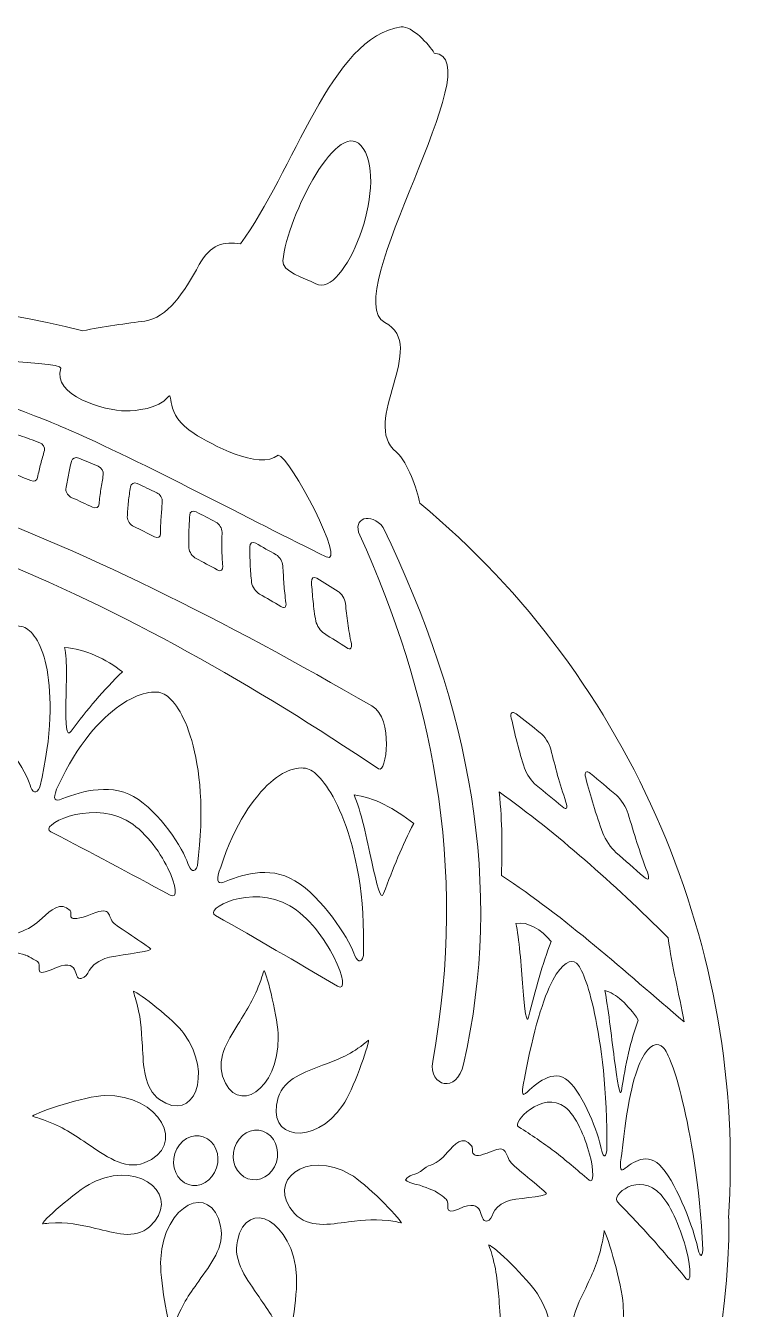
# Model space of a CAD drawing. Header units: centimetres. Extents: x -33.5 to 32.2, y -24.3 to 23.4.
# Drawn here: x -21.6 to -13.09, y 7.71 to 22.86 of the extents above; entities that cross this region are included whole.
import ezdxf

# ---------------------------------------------------------------- set-up
doc = ezdxf.new("R2010")
doc.units = ezdxf.units.CM
doc.header["$MEASUREMENT"] = 0
doc.layers.add('layer 1', color=7, linetype='Continuous')

msp = doc.modelspace()

# ---------------------------------------------------------------- linework, layer by layer
at = {"layer": 'layer 1', "color": 250, "lineweight": 9}
for points, knots in [([(-13.29595, 8.77912), (-13.29967, 8.77912), (-13.30163, 8.77912), (-13.30163, 8.77912), (-13.30163, 8.77912), (-13.09089, 11.9314), (-14.42761, 15.13756), (-16.94611, 17.21986), (-16.94611, 17.21986), (-16.98735, 17.39694), (-17.07947, 17.68816), (-17.22347, 17.82494), (-17.22347, 17.82494), (-17.66533, 18.17216), (-16.82847, 19.08744), (-17.36107, 19.3527), (-17.36107, 19.3527), (-17.92427, 19.65298), (-16.07183, 22.48824), (-16.77795, 22.53398), (-16.77795, 22.53398), (-16.83573, 22.63518), (-17.04477, 22.85702), (-17.16727, 22.84154), (-17.16727, 22.84154), (-17.99471, 22.73698), (-18.44097, 21.1196), (-19.06661, 20.28124), (-19.06661, 20.28124), (-19.25409, 20.31546), (-19.42521, 20.27638), (-19.55205, 20.0376), (-19.55205, 20.0376), (-19.73379, 19.7069), (-19.92823, 19.40512), (-20.19647, 19.37038), (-20.19647, 19.37038), (-20.39303, 19.3449), (-20.70199, 19.30496), (-20.92609, 19.25486), (-20.92609, 19.25486), (-25.42289, 20.42576), (-30.2393, 18.40144), (-32.35214, 14.15946), (-32.35214, 14.15946), (-33.2118, 12.43352), (-33.50882, 10.57142), (-33.31328, 8.7756), (-33.31328, 8.7756), (-33.31316, 8.77444), (-33.31248, 8.77912), (-33.31366, 8.77912), (-33.31366, 8.77912), (-33.31366, 3.56044), (-28.83256, -0.67012), (-23.30481, -0.67012), (-23.30481, -0.67012), (-17.77705, -0.67012), (-13.29595, 3.56044), (-13.29595, 8.77912)], [0, 0, 0, 0, 0.0625, 0.0625, 0.0625, 0.0625, 0.125, 0.125, 0.125, 0.125, 0.1875, 0.1875, 0.1875, 0.1875, 0.25, 0.25, 0.25, 0.25, 0.3125, 0.3125, 0.3125, 0.3125, 0.375, 0.375, 0.375, 0.375, 0.4375, 0.4375, 0.4375, 0.4375, 0.5, 0.5, 0.5, 0.5, 0.5625, 0.5625, 0.5625, 0.5625, 0.625, 0.625, 0.625, 0.625, 0.6875, 0.6875, 0.6875, 0.6875, 0.75, 0.75, 0.75, 0.75, 0.8125, 0.8125, 0.8125, 0.8125, 0.875, 0.875, 0.875, 0.875, 1, 1, 1, 1]), ([(-17.61569, 21.40836), (-17.89533, 21.83486), (-18.51115, 20.6075), (-18.56585, 20.0831), (-18.56585, 20.0831), (-18.57939, 19.9536), (-18.30921, 19.87822), (-18.17735, 19.81126), (-18.17735, 19.81126), (-17.83353, 19.63668), (-17.31911, 20.95944), (-17.61569, 21.40836)], [0, 0, 0, 0, 0.25, 0.25, 0.25, 0.25, 0.5, 0.5, 0.5, 0.5, 1, 1, 1, 1]), ([(-23.29455, 18.81698), (-23.51665, 18.86512), (-23.31427, 18.91624), (-23.07511, 18.93188), (-23.07511, 18.93188), (-22.93591, 18.94096), (-21.15777, 18.9035), (-21.18743, 18.81344), (-21.18743, 18.81344), (-21.29317, 18.49214), (-20.67127, 18.31164), (-20.41841, 18.3094), (-20.41841, 18.3094), (-20.30947, 18.30842), (-20.02865, 18.3384), (-19.92293, 18.47158), (-19.92293, 18.47158), (-19.84849, 18.56538), (-19.97957, 18.2698), (-19.61309, 18.04196), (-19.61309, 18.04196), (-19.41391, 17.9181), (-18.84657, 17.60444), (-18.62095, 17.78972), (-18.62095, 17.78972), (-18.48569, 17.77774), (-17.79361, 16.46364), (-18.05331, 16.58918), (-18.05331, 16.58918), (-18.91561, 17.0062), (-20.19489, 17.69782), (-21.15731, 18.11586), (-21.15731, 18.11586), (-21.44099, 18.2391), (-22.49385, 18.64326), (-23.29455, 18.81698)], [0, 0, 0, 0, 0.1, 0.1, 0.1, 0.1, 0.2, 0.2, 0.2, 0.2, 0.3, 0.3, 0.3, 0.3, 0.4, 0.4, 0.4, 0.4, 0.5, 0.5, 0.5, 0.5, 0.6, 0.6, 0.6, 0.6, 0.7, 0.7, 0.7, 0.7, 0.8, 0.8, 0.8, 0.8, 1, 1, 1, 1]), ([(-27.50288, 18.06102), (-24.30145, 18.27498), (-20.99583, 16.83658), (-17.51315, 14.8278), (-17.51315, 14.8278), (-17.25219, 14.67948), (-17.34307, 14.02304), (-17.43377, 14.08606), (-17.43377, 14.08606), (-20.35729, 16.04486), (-23.57839, 17.62176), (-27.56328, 17.85272), (-27.56328, 17.85272), (-27.68086, 17.87914), (-27.601, 18.06262), (-27.50288, 18.06102)], [0, 0, 0, 0, 0.2, 0.2, 0.2, 0.2, 0.4, 0.4, 0.4, 0.4, 0.6, 0.6, 0.6, 0.6, 1, 1, 1, 1]), ([(-21.67041, 18.0209), (-21.59157, 17.99178), (-21.51513, 17.96386), (-21.43623, 17.93492), (-21.43623, 17.93492), (-21.39931, 17.92136), (-21.37103, 17.87936), (-21.38089, 17.84358), (-21.38089, 17.84358), (-21.39531, 17.79122), (-21.41107, 17.7392), (-21.42465, 17.68622), (-21.42465, 17.68622), (-21.43819, 17.63334), (-21.45173, 17.58), (-21.46099, 17.5256), (-21.46099, 17.5256), (-21.46733, 17.48824), (-21.50451, 17.47146), (-21.54317, 17.48752), (-21.54317, 17.48752), (-21.62677, 17.52214), (-21.70763, 17.55648), (-21.79025, 17.58988), (-21.79025, 17.58988), (-21.83165, 17.6066), (-21.86037, 17.64728), (-21.85255, 17.68228), (-21.85255, 17.68228), (-21.84093, 17.7346), (-21.82679, 17.78542), (-21.81085, 17.83564), (-21.81085, 17.83564), (-21.79483, 17.88584), (-21.77713, 17.93548), (-21.76037, 17.98526), (-21.76037, 17.98526), (-21.74903, 18.01898), (-21.70977, 18.0354), (-21.67041, 18.0209)], [0, 0, 0, 0, 0.09090909, 0.09090909, 0.09090909, 0.09090909, 0.18181818, 0.18181818, 0.18181818, 0.18181818, 0.27272727, 0.27272727, 0.27272727, 0.27272727, 0.36363636, 0.36363636, 0.36363636, 0.36363636, 0.45454545, 0.45454545, 0.45454545, 0.45454545, 0.54545455, 0.54545455, 0.54545455, 0.54545455, 0.63636364, 0.63636364, 0.63636364, 0.63636364, 0.72727273, 0.72727273, 0.72727273, 0.72727273, 0.81818182, 0.81818182, 0.81818182, 0.81818182, 1, 1, 1, 1]), ([(-20.97611, 17.75268), (-20.89893, 17.72038), (-20.82415, 17.68912), (-20.74565, 17.65636), (-20.74565, 17.65636), (-20.70703, 17.6402), (-20.67849, 17.59504), (-20.68539, 17.55672), (-20.68539, 17.55672), (-20.69553, 17.50038), (-20.70619, 17.44398), (-20.71447, 17.38644), (-20.71447, 17.38644), (-20.72273, 17.32924), (-20.73139, 17.27176), (-20.73499, 17.2123), (-20.73499, 17.2123), (-20.73745, 17.17204), (-20.77259, 17.155), (-20.81283, 17.1739), (-20.81283, 17.1739), (-20.89581, 17.21276), (-20.97489, 17.25052), (-21.05663, 17.28586), (-21.05663, 17.28586), (-21.09749, 17.30354), (-21.13135, 17.34922), (-21.12633, 17.3876), (-21.12633, 17.3876), (-21.11905, 17.4434), (-21.10925, 17.4992), (-21.09797, 17.55342), (-21.09797, 17.55342), (-21.08661, 17.6081), (-21.07533, 17.6625), (-21.06207, 17.71606), (-21.06207, 17.71606), (-21.05313, 17.75234), (-21.01473, 17.76886), (-20.97611, 17.75268)], [0, 0, 0, 0, 0.09090909, 0.09090909, 0.09090909, 0.09090909, 0.18181818, 0.18181818, 0.18181818, 0.18181818, 0.27272727, 0.27272727, 0.27272727, 0.27272727, 0.36363636, 0.36363636, 0.36363636, 0.36363636, 0.45454545, 0.45454545, 0.45454545, 0.45454545, 0.54545455, 0.54545455, 0.54545455, 0.54545455, 0.63636364, 0.63636364, 0.63636364, 0.63636364, 0.72727273, 0.72727273, 0.72727273, 0.72727273, 0.81818182, 0.81818182, 0.81818182, 0.81818182, 1, 1, 1, 1]), ([(-20.28659, 17.4538), (-20.20845, 17.41728), (-20.13397, 17.38242), (-20.05463, 17.3453), (-20.05463, 17.3453), (-20.01559, 17.327), (-19.98481, 17.27802), (-19.98845, 17.2365), (-19.98845, 17.2365), (-19.99375, 17.17552), (-19.99901, 17.11422), (-20.00339, 17.05236), (-20.00339, 17.05236), (-20.00771, 16.99102), (-20.01091, 16.92864), (-20.00967, 16.86454), (-20.00967, 16.86454), (-20.00881, 16.82112), (-20.04039, 16.80284), (-20.08101, 16.82404), (-20.08101, 16.82404), (-20.16465, 16.86754), (-20.24411, 16.90746), (-20.32591, 16.9458), (-20.32591, 16.9458), (-20.36739, 16.96524), (-20.40377, 17.01654), (-20.40257, 17.05778), (-20.40257, 17.05778), (-20.40081, 17.11916), (-20.39559, 17.17904), (-20.38933, 17.23852), (-20.38933, 17.23852), (-20.38305, 17.29774), (-20.37341, 17.35596), (-20.36501, 17.41426), (-20.36501, 17.41426), (-20.35933, 17.45386), (-20.32445, 17.4715), (-20.28659, 17.4538)], [0, 0, 0, 0, 0.09090909, 0.09090909, 0.09090909, 0.09090909, 0.18181818, 0.18181818, 0.18181818, 0.18181818, 0.27272727, 0.27272727, 0.27272727, 0.27272727, 0.36363636, 0.36363636, 0.36363636, 0.36363636, 0.45454545, 0.45454545, 0.45454545, 0.45454545, 0.54545455, 0.54545455, 0.54545455, 0.54545455, 0.63636364, 0.63636364, 0.63636364, 0.63636364, 0.72727273, 0.72727273, 0.72727273, 0.72727273, 0.81818182, 0.81818182, 0.81818182, 0.81818182, 1, 1, 1, 1]), ([(-19.59043, 17.11986), (-19.51135, 17.0792), (-19.43605, 17.03998), (-19.35591, 16.99844), (-19.35591, 16.99844), (-19.31643, 16.97802), (-19.28197, 16.92406), (-19.28283, 16.87926), (-19.28283, 16.87926), (-19.28415, 16.81384), (-19.28653, 16.74804), (-19.28531, 16.68088), (-19.28531, 16.68088), (-19.28415, 16.61388), (-19.28237, 16.5467), (-19.27555, 16.47682), (-19.27555, 16.47682), (-19.27107, 16.43056), (-19.29951, 16.41054), (-19.34171, 16.43468), (-19.34171, 16.43468), (-19.42601, 16.48294), (-19.50729, 16.52534), (-19.58971, 16.5683), (-19.58971, 16.5683), (-19.63155, 16.59002), (-19.67197, 16.6462), (-19.67437, 16.69146), (-19.67437, 16.69146), (-19.67795, 16.7581), (-19.67723, 16.82342), (-19.67467, 16.8874), (-19.67467, 16.8874), (-19.67203, 16.95164), (-19.66815, 17.01524), (-19.66517, 17.07868), (-19.66517, 17.07868), (-19.66311, 17.12208), (-19.62995, 17.14024), (-19.59043, 17.11986)], [0, 0, 0, 0, 0.09090909, 0.09090909, 0.09090909, 0.09090909, 0.18181818, 0.18181818, 0.18181818, 0.18181818, 0.27272727, 0.27272727, 0.27272727, 0.27272727, 0.36363636, 0.36363636, 0.36363636, 0.36363636, 0.45454545, 0.45454545, 0.45454545, 0.45454545, 0.54545455, 0.54545455, 0.54545455, 0.54545455, 0.63636364, 0.63636364, 0.63636364, 0.63636364, 0.72727273, 0.72727273, 0.72727273, 0.72727273, 0.81818182, 0.81818182, 0.81818182, 0.81818182, 1, 1, 1, 1]), ([(-17.65515, 16.8446), (-17.75283, 17.04476), (-17.52157, 17.12156), (-17.38203, 16.9361), (-17.38203, 16.9361), (-16.34615, 14.80886), (-15.95155, 12.69534), (-16.43105, 10.60052), (-16.43105, 10.60052), (-16.50665, 10.25136), (-16.84173, 10.33228), (-16.79541, 10.63028), (-16.79541, 10.63028), (-16.36781, 12.98476), (-16.82241, 14.9896), (-17.65515, 16.8446)], [0, 0, 0, 0, 0.2, 0.2, 0.2, 0.2, 0.4, 0.4, 0.4, 0.4, 0.6, 0.6, 0.6, 0.6, 1, 1, 1, 1]), ([(-18.88545, 16.74932), (-18.80443, 16.70352), (-18.72357, 16.65726), (-18.64497, 16.61264), (-18.64497, 16.61264), (-18.60389, 16.5894), (-18.56785, 16.53098), (-18.56521, 16.48266), (-18.56521, 16.48266), (-18.56131, 16.41116), (-18.55763, 16.33962), (-18.55225, 16.26698), (-18.55225, 16.26698), (-18.54689, 16.19502), (-18.54003, 16.12122), (-18.52813, 16.04636), (-18.52813, 16.04636), (-18.52001, 15.9951), (-18.54437, 15.97452), (-18.58825, 16.0013), (-18.58825, 16.0013), (-18.67253, 16.0526), (-18.75821, 16.1012), (-18.84257, 16.14942), (-18.84257, 16.14942), (-18.88357, 16.17284), (-18.92733, 16.23436), (-18.93377, 16.28368), (-18.93377, 16.28368), (-18.94325, 16.3564), (-18.94851, 16.4275), (-18.95073, 16.49734), (-18.95073, 16.49734), (-18.95297, 16.5667), (-18.95481, 16.63658), (-18.95551, 16.70532), (-18.95551, 16.70532), (-18.95603, 16.7519), (-18.92423, 16.77116), (-18.88545, 16.74932)], [0, 0, 0, 0, 0.09090909, 0.09090909, 0.09090909, 0.09090909, 0.18181818, 0.18181818, 0.18181818, 0.18181818, 0.27272727, 0.27272727, 0.27272727, 0.27272727, 0.36363636, 0.36363636, 0.36363636, 0.36363636, 0.45454545, 0.45454545, 0.45454545, 0.45454545, 0.54545455, 0.54545455, 0.54545455, 0.54545455, 0.63636364, 0.63636364, 0.63636364, 0.63636364, 0.72727273, 0.72727273, 0.72727273, 0.72727273, 0.81818182, 0.81818182, 0.81818182, 0.81818182, 1, 1, 1, 1]), ([(-18.16195, 16.3344), (-18.07905, 16.28322), (-17.99505, 16.23124), (-17.91327, 16.18082), (-17.91327, 16.18082), (-17.87299, 16.156), (-17.83203, 16.09062), (-17.82603, 16.03866), (-17.82603, 16.03866), (-17.81707, 15.96048), (-17.80869, 15.88212), (-17.79823, 15.80436), (-17.79823, 15.80436), (-17.78761, 15.725), (-17.77341, 15.64544), (-17.75573, 15.56334), (-17.75573, 15.56334), (-17.74391, 15.5084), (-17.76807, 15.48712), (-17.81227, 15.51628), (-17.81227, 15.51628), (-17.89837, 15.57306), (-17.98709, 15.62774), (-18.07447, 15.68196), (-18.07447, 15.68196), (-18.11815, 15.70904), (-18.16561, 15.77586), (-18.17555, 15.8296), (-18.17555, 15.8296), (-18.19005, 15.90814), (-18.19953, 15.98502), (-18.20757, 16.06144), (-18.20757, 16.06144), (-18.21555, 16.13708), (-18.22081, 16.21226), (-18.22731, 16.28772), (-18.22731, 16.28772), (-18.23167, 16.33846), (-18.20225, 16.35924), (-18.16195, 16.3344)], [0, 0, 0, 0, 0.09090909, 0.09090909, 0.09090909, 0.09090909, 0.18181818, 0.18181818, 0.18181818, 0.18181818, 0.27272727, 0.27272727, 0.27272727, 0.27272727, 0.36363636, 0.36363636, 0.36363636, 0.36363636, 0.45454545, 0.45454545, 0.45454545, 0.45454545, 0.54545455, 0.54545455, 0.54545455, 0.54545455, 0.63636364, 0.63636364, 0.63636364, 0.63636364, 0.72727273, 0.72727273, 0.72727273, 0.72727273, 0.81818182, 0.81818182, 0.81818182, 0.81818182, 1, 1, 1, 1]), ([(-23.06523, 14.72588), (-23.14343, 14.59144), (-23.13377, 14.53724), (-23.06213, 14.56442), (-23.06213, 14.56442), (-22.84851, 14.6456), (-22.45019, 14.77728), (-22.14971, 14.62278), (-22.14971, 14.62278), (-21.83897, 14.46304), (-21.59871, 14.05374), (-21.55115, 13.89306), (-21.55115, 13.89306), (-21.52689, 13.811), (-21.47127, 13.77288), (-21.43513, 13.8713), (-21.43513, 13.8713), (-21.28595, 14.4996), (-21.29737, 14.94968), (-21.34943, 15.25262), (-21.34943, 15.25262), (-21.40037, 15.54908), (-21.51631, 15.70752), (-21.61253, 15.753), (-21.61253, 15.753), (-21.71127, 15.79972), (-21.92617, 15.77274), (-22.19537, 15.6211), (-22.19537, 15.6211), (-22.46413, 15.46972), (-22.78167, 15.18878), (-23.06523, 14.72588)], [0, 0, 0, 0, 0.11111111, 0.11111111, 0.11111111, 0.11111111, 0.22222222, 0.22222222, 0.22222222, 0.22222222, 0.33333333, 0.33333333, 0.33333333, 0.33333333, 0.44444444, 0.44444444, 0.44444444, 0.44444444, 0.55555556, 0.55555556, 0.55555556, 0.55555556, 0.66666667, 0.66666667, 0.66666667, 0.66666667, 0.77777778, 0.77777778, 0.77777778, 0.77777778, 1, 1, 1, 1]), ([(-21.14283, 15.51904), (-20.89783, 15.49826), (-20.65263, 15.38104), (-20.46015, 15.23228), (-20.46015, 15.23228), (-20.57169, 15.12434), (-20.67583, 15.01222), (-20.77549, 14.89584), (-20.77549, 14.89584), (-20.87557, 14.7789), (-20.97131, 14.65724), (-21.06583, 14.52888), (-21.06583, 14.52888), (-21.12501, 14.44854), (-21.13173, 14.61982), (-21.12791, 14.8492), (-21.12791, 14.8492), (-21.12411, 15.07678), (-21.10691, 15.36218), (-21.14283, 15.51904)], [0, 0, 0, 0, 0.16666667, 0.16666667, 0.16666667, 0.16666667, 0.33333333, 0.33333333, 0.33333333, 0.33333333, 0.5, 0.5, 0.5, 0.5, 0.66666667, 0.66666667, 0.66666667, 0.66666667, 1, 1, 1, 1]), ([(-21.21423, 13.89242), (-21.28435, 13.75478), (-21.27029, 13.69628), (-21.20273, 13.72196), (-21.20273, 13.72196), (-21.00089, 13.79864), (-20.63107, 13.9311), (-20.32841, 13.75868), (-20.32841, 13.75868), (-20.01431, 13.57968), (-19.74275, 13.1397), (-19.68683, 12.9702), (-19.68683, 12.9702), (-19.65827, 12.88362), (-19.60295, 12.8419), (-19.57401, 12.94514), (-19.57401, 12.94514), (-19.48649, 13.60782), (-19.54875, 14.09134), (-19.64149, 14.41876), (-19.64149, 14.41876), (-19.73275, 14.74082), (-19.86695, 14.91414), (-19.96565, 14.96752), (-19.96565, 14.96752), (-20.06555, 15.02164), (-20.26045, 14.99404), (-20.49021, 14.83326), (-20.49021, 14.83326), (-20.72139, 14.67152), (-20.98935, 14.37934), (-21.21423, 13.89242)], [0, 0, 0, 0, 0.11111111, 0.11111111, 0.11111111, 0.11111111, 0.22222222, 0.22222222, 0.22222222, 0.22222222, 0.33333333, 0.33333333, 0.33333333, 0.33333333, 0.44444444, 0.44444444, 0.44444444, 0.44444444, 0.55555556, 0.55555556, 0.55555556, 0.55555556, 0.66666667, 0.66666667, 0.66666667, 0.66666667, 0.77777778, 0.77777778, 0.77777778, 0.77777778, 1, 1, 1, 1]), ([(-15.80889, 14.73366), (-15.71559, 14.6611), (-15.62013, 14.5867), (-15.52473, 14.51248), (-15.52473, 14.51248), (-15.47371, 14.47282), (-15.41941, 14.38678), (-15.40091, 14.3168), (-15.40091, 14.3168), (-15.37397, 14.2151), (-15.34823, 14.1122), (-15.31931, 14.00916), (-15.31931, 14.00916), (-15.29019, 13.90542), (-15.25867, 13.80046), (-15.22163, 13.69454), (-15.22163, 13.69454), (-15.19599, 13.621), (-15.21229, 13.59554), (-15.26555, 13.63958), (-15.26555, 13.63958), (-15.36903, 13.7251), (-15.47105, 13.81012), (-15.57151, 13.89266), (-15.57151, 13.89266), (-15.62267, 13.93476), (-15.68833, 14.02482), (-15.71073, 14.09362), (-15.71073, 14.09362), (-15.74371, 14.1946), (-15.77115, 14.2935), (-15.79699, 14.39194), (-15.79699, 14.39194), (-15.82251, 14.48952), (-15.84379, 14.58644), (-15.86721, 14.68306), (-15.86721, 14.68306), (-15.88317, 14.74906), (-15.85663, 14.77078), (-15.80889, 14.73366)], [0, 0, 0, 0, 0.09090909, 0.09090909, 0.09090909, 0.09090909, 0.18181818, 0.18181818, 0.18181818, 0.18181818, 0.27272727, 0.27272727, 0.27272727, 0.27272727, 0.36363636, 0.36363636, 0.36363636, 0.36363636, 0.45454545, 0.45454545, 0.45454545, 0.45454545, 0.54545455, 0.54545455, 0.54545455, 0.54545455, 0.63636364, 0.63636364, 0.63636364, 0.63636364, 0.72727273, 0.72727273, 0.72727273, 0.72727273, 0.81818182, 0.81818182, 0.81818182, 0.81818182, 1, 1, 1, 1]), ([(-19.29885, 12.92698), (-19.35591, 12.78324), (-19.33851, 12.7204), (-19.27323, 12.74614), (-19.27323, 12.74614), (-19.08059, 12.82228), (-18.73269, 12.95434), (-18.42209, 12.76532), (-18.42209, 12.76532), (-18.09923, 12.5688), (-17.79509, 12.09568), (-17.72755, 11.9123), (-17.72755, 11.9123), (-17.69335, 11.81958), (-17.63611, 11.77336), (-17.61395, 11.88242), (-17.61395, 11.88242), (-17.58999, 12.59476), (-17.70833, 13.1186), (-17.84379, 13.475), (-17.84379, 13.475), (-17.97663, 13.8245), (-18.13055, 14.01174), (-18.23345, 14.06954), (-18.23345, 14.06954), (-18.33635, 14.12732), (-18.51569, 14.09758), (-18.71111, 13.92628), (-18.71111, 13.92628), (-18.90903, 13.75282), (-19.12771, 13.4414), (-19.29885, 12.92698)], [0, 0, 0, 0, 0.11111111, 0.11111111, 0.11111111, 0.11111111, 0.22222222, 0.22222222, 0.22222222, 0.22222222, 0.33333333, 0.33333333, 0.33333333, 0.33333333, 0.44444444, 0.44444444, 0.44444444, 0.44444444, 0.55555556, 0.55555556, 0.55555556, 0.55555556, 0.66666667, 0.66666667, 0.66666667, 0.66666667, 0.77777778, 0.77777778, 0.77777778, 0.77777778, 1, 1, 1, 1]), ([(-14.93079, 14.03074), (-14.83107, 13.947), (-14.72911, 13.86146), (-14.62501, 13.77434), (-14.62501, 13.77434), (-14.57293, 13.73074), (-14.51027, 13.63222), (-14.48701, 13.55572), (-14.48701, 13.55572), (-14.45269, 13.4427), (-14.41965, 13.3293), (-14.38271, 13.2151), (-14.38271, 13.2151), (-14.34561, 13.1003), (-14.30529, 12.98442), (-14.25997, 12.86628), (-14.25997, 12.86628), (-14.22933, 12.7865), (-14.24513, 12.7601), (-14.30163, 12.80984), (-14.30163, 12.80984), (-14.41361, 12.90838), (-14.52227, 13.00454), (-14.63107, 13.1003), (-14.63107, 13.1003), (-14.68653, 13.1491), (-14.75961, 13.25322), (-14.78693, 13.32834), (-14.78693, 13.32834), (-14.82753, 13.44008), (-14.86395, 13.5493), (-14.89681, 13.6577), (-14.89681, 13.6577), (-14.92943, 13.76538), (-14.95801, 13.87228), (-14.98823, 13.97888), (-14.98823, 13.97888), (-15.00875, 14.05138), (-14.98175, 14.07356), (-14.93079, 14.03074)], [0, 0, 0, 0, 0.09090909, 0.09090909, 0.09090909, 0.09090909, 0.18181818, 0.18181818, 0.18181818, 0.18181818, 0.27272727, 0.27272727, 0.27272727, 0.27272727, 0.36363636, 0.36363636, 0.36363636, 0.36363636, 0.45454545, 0.45454545, 0.45454545, 0.45454545, 0.54545455, 0.54545455, 0.54545455, 0.54545455, 0.63636364, 0.63636364, 0.63636364, 0.63636364, 0.72727273, 0.72727273, 0.72727273, 0.72727273, 0.81818182, 0.81818182, 0.81818182, 0.81818182, 1, 1, 1, 1]), ([(-16.01077, 13.8161), (-15.31933, 13.31414), (-14.66979, 12.74774), (-14.01281, 12.08962), (-14.01281, 12.08962), (-13.97179, 11.75136), (-13.88351, 11.43182), (-13.82587, 11.09988), (-13.82587, 11.09988), (-14.52141, 11.69028), (-15.23523, 12.34046), (-15.98265, 12.82672), (-15.98265, 12.82672), (-15.97745, 13.20702), (-15.96927, 13.4099), (-16.01077, 13.8161)], [0, 0, 0, 0, 0.2, 0.2, 0.2, 0.2, 0.4, 0.4, 0.4, 0.4, 0.6, 0.6, 0.6, 0.6, 1, 1, 1, 1]), ([(-21.30599, 13.34378), (-21.45963, 13.40928), (-20.86499, 13.71956), (-20.41709, 13.48068), (-20.41709, 13.48068), (-20.20257, 13.36626), (-20.02427, 13.11818), (-19.92381, 12.91362), (-19.92381, 12.91362), (-19.82335, 12.70908), (-19.79913, 12.54488), (-19.89499, 12.59426), (-19.89499, 12.59426), (-20.40101, 12.86804), (-20.80209, 13.08178), (-21.30599, 13.34378)], [0, 0, 0, 0, 0.2, 0.2, 0.2, 0.2, 0.4, 0.4, 0.4, 0.4, 0.6, 0.6, 0.6, 0.6, 1, 1, 1, 1]), ([(-17.72443, 13.77908), (-17.49803, 13.75324), (-17.23911, 13.6153), (-17.01869, 13.44194), (-17.01869, 13.44194), (-17.08637, 13.31248), (-17.14705, 13.17928), (-17.20515, 13.0417), (-17.20515, 13.0417), (-17.26319, 12.90424), (-17.31955, 12.76282), (-17.37475, 12.6142), (-17.37475, 12.6142), (-17.40911, 12.5217), (-17.45557, 12.7202), (-17.51407, 12.989), (-17.51407, 12.989), (-17.57235, 13.25634), (-17.64209, 13.59302), (-17.72443, 13.77908)], [0, 0, 0, 0, 0.16666667, 0.16666667, 0.16666667, 0.16666667, 0.33333333, 0.33333333, 0.33333333, 0.33333333, 0.5, 0.5, 0.5, 0.5, 0.66666667, 0.66666667, 0.66666667, 0.66666667, 1, 1, 1, 1]), ([(-19.35913, 12.35442), (-19.51377, 12.42776), (-18.94145, 12.73506), (-18.48379, 12.4706), (-18.48379, 12.4706), (-18.26425, 12.34374), (-18.06999, 12.0798), (-17.95929, 11.85972), (-17.95929, 11.85972), (-17.84889, 11.64014), (-17.82055, 11.46436), (-17.91947, 11.52058), (-17.91947, 11.52058), (-18.43855, 11.82626), (-18.84785, 12.06534), (-19.35913, 12.35442)], [0, 0, 0, 0, 0.2, 0.2, 0.2, 0.2, 0.4, 0.4, 0.4, 0.4, 0.6, 0.6, 0.6, 0.6, 1, 1, 1, 1]), ([(-21.60861, 11.88778), (-21.61079, 11.88764), (-21.80715, 11.9452), (-21.86159, 11.94546), (-21.86159, 11.94546), (-21.88423, 11.94556), (-21.96499, 11.96822), (-21.98463, 11.97882), (-21.98463, 11.97882), (-21.93531, 12.05282), (-21.85853, 12.03066), (-21.73975, 12.12002), (-21.73975, 12.12002), (-21.64317, 12.19278), (-21.59459, 12.15094), (-21.40613, 12.32426), (-21.40613, 12.32426), (-21.30929, 12.41338), (-21.18595, 12.53186), (-21.07737, 12.41368), (-21.07737, 12.41368), (-21.04529, 12.37876), (-21.15583, 12.24326), (-20.81773, 12.37442), (-20.81773, 12.37442), (-20.56863, 12.47102), (-20.64723, 12.34142), (-20.55719, 12.26176), (-20.55719, 12.26176), (-20.49667, 12.20818), (-20.11695, 11.97026), (-20.12573, 11.95672), (-20.12573, 11.95672), (-20.14891, 11.92098), (-20.55519, 11.88892), (-20.66679, 11.84652), (-20.66679, 11.84652), (-20.89655, 11.75918), (-20.83465, 11.6359), (-20.94569, 11.61196), (-20.94569, 11.61196), (-21.06095, 11.58708), (-20.92803, 11.88842), (-21.30299, 11.7154), (-21.30299, 11.7154), (-21.52363, 11.61356), (-21.40517, 11.77564), (-21.46203, 11.81166), (-21.46203, 11.81166), (-21.47907, 11.82246), (-21.59507, 11.88854), (-21.60861, 11.88778)], [0, 0, 0, 0, 0.07142857, 0.07142857, 0.07142857, 0.07142857, 0.14285714, 0.14285714, 0.14285714, 0.14285714, 0.21428571, 0.21428571, 0.21428571, 0.21428571, 0.28571429, 0.28571429, 0.28571429, 0.28571429, 0.35714286, 0.35714286, 0.35714286, 0.35714286, 0.42857143, 0.42857143, 0.42857143, 0.42857143, 0.5, 0.5, 0.5, 0.5, 0.57142857, 0.57142857, 0.57142857, 0.57142857, 0.64285714, 0.64285714, 0.64285714, 0.64285714, 0.71428571, 0.71428571, 0.71428571, 0.71428571, 0.78571429, 0.78571429, 0.78571429, 0.78571429, 0.85714286, 0.85714286, 0.85714286, 0.85714286, 1, 1, 1, 1]), ([(-15.81363, 12.26224), (-15.66963, 12.28568), (-15.51779, 12.19254), (-15.39581, 12.048), (-15.39581, 12.048), (-15.44847, 11.91208), (-15.49577, 11.77112), (-15.53899, 11.62308), (-15.53899, 11.62308), (-15.58211, 11.47498), (-15.62169, 11.31932), (-15.66261, 11.15672), (-15.66261, 11.15672), (-15.68811, 11.05532), (-15.70767, 11.24626), (-15.72969, 11.50748), (-15.72969, 11.50748), (-15.75159, 11.76636), (-15.77415, 12.09146), (-15.81363, 12.26224)], [0, 0, 0, 0, 0.16666667, 0.16666667, 0.16666667, 0.16666667, 0.33333333, 0.33333333, 0.33333333, 0.33333333, 0.5, 0.5, 0.5, 0.5, 0.66666667, 0.66666667, 0.66666667, 0.66666667, 1, 1, 1, 1]), ([(-15.70947, 10.43182), (-15.74943, 10.2754), (-15.74075, 10.21636), (-15.69975, 10.25406), (-15.69975, 10.25406), (-15.57949, 10.36448), (-15.37169, 10.55986), (-15.19455, 10.4031), (-15.19455, 10.4031), (-15.00819, 10.2382), (-14.83953, 9.7805), (-14.80487, 9.60376), (-14.80487, 9.60376), (-14.78765, 9.51616), (-14.75581, 9.47366), (-14.73939, 9.5802), (-14.73939, 9.5802), (-14.72987, 10.3002), (-14.80731, 10.83726), (-14.88329, 11.19926), (-14.88329, 11.19926), (-14.95763, 11.55308), (-15.03919, 11.73786), (-15.09821, 11.79144), (-15.09821, 11.79144), (-15.15731, 11.84514), (-15.26677, 11.80114), (-15.37641, 11.59292), (-15.37641, 11.59292), (-15.48893, 11.37918), (-15.60721, 11.0033), (-15.70947, 10.43182)], [0, 0, 0, 0, 0.11111111, 0.11111111, 0.11111111, 0.11111111, 0.22222222, 0.22222222, 0.22222222, 0.22222222, 0.33333333, 0.33333333, 0.33333333, 0.33333333, 0.44444444, 0.44444444, 0.44444444, 0.44444444, 0.55555556, 0.55555556, 0.55555556, 0.55555556, 0.66666667, 0.66666667, 0.66666667, 0.66666667, 0.77777778, 0.77777778, 0.77777778, 0.77777778, 1, 1, 1, 1]), ([(-18.78671, 11.70678), (-18.74895, 11.65276), (-18.62219, 11.13188), (-18.61923, 10.91676), (-18.61923, 10.91676), (-18.61079, 10.30384), (-19.11613, 9.96976), (-19.27609, 10.45888), (-19.27609, 10.45888), (-19.35035, 10.68582), (-19.19665, 10.90384), (-19.07359, 11.1058), (-19.07359, 11.1058), (-18.96469, 11.28448), (-18.88813, 11.40032), (-18.81235, 11.63026), (-18.81235, 11.63026), (-18.80525, 11.65178), (-18.78969, 11.71106), (-18.78671, 11.70678)], [0, 0, 0, 0, 0.16666667, 0.16666667, 0.16666667, 0.16666667, 0.33333333, 0.33333333, 0.33333333, 0.33333333, 0.5, 0.5, 0.5, 0.5, 0.66666667, 0.66666667, 0.66666667, 0.66666667, 1, 1, 1, 1]), ([(-20.33039, 11.46076), (-20.26423, 11.44354), (-19.85325, 11.1274), (-19.73313, 10.96298), (-19.73313, 10.96298), (-19.38333, 10.48416), (-19.61515, 9.89716), (-20.01997, 10.18178), (-20.01997, 10.18178), (-20.20975, 10.3152), (-20.21015, 10.5815), (-20.22459, 10.8172), (-20.22459, 10.8172), (-20.23717, 11.02282), (-20.24067, 11.15998), (-20.30953, 11.3875), (-20.30953, 11.3875), (-20.31517, 11.4061), (-20.33259, 11.46138), (-20.33039, 11.46076)], [0, 0, 0, 0, 0.16666667, 0.16666667, 0.16666667, 0.16666667, 0.33333333, 0.33333333, 0.33333333, 0.33333333, 0.5, 0.5, 0.5, 0.5, 0.66666667, 0.66666667, 0.66666667, 0.66666667, 1, 1, 1, 1]), ([(-14.76371, 11.46972), (-14.63119, 11.44076), (-14.48667, 11.29814), (-14.36737, 11.12058), (-14.36737, 11.12058), (-14.41259, 10.9978), (-14.45091, 10.86754), (-14.48277, 10.7289), (-14.48277, 10.7289), (-14.51479, 10.5895), (-14.54105, 10.44214), (-14.56673, 10.28688), (-14.56673, 10.28688), (-14.58275, 10.18974), (-14.61439, 10.39284), (-14.65103, 10.66874), (-14.65103, 10.66874), (-14.68735, 10.94198), (-14.72195, 11.28274), (-14.76371, 11.46972)], [0, 0, 0, 0, 0.16666667, 0.16666667, 0.16666667, 0.16666667, 0.33333333, 0.33333333, 0.33333333, 0.33333333, 0.5, 0.5, 0.5, 0.5, 0.66666667, 0.66666667, 0.66666667, 0.66666667, 1, 1, 1, 1]), ([(-17.55165, 10.88276), (-17.55369, 10.8104), (-17.73783, 10.28958), (-17.85689, 10.11466), (-17.85689, 10.11466), (-18.19301, 9.62096), (-18.77569, 9.71082), (-18.61911, 10.20618), (-18.61911, 10.20618), (-18.54625, 10.4367), (-18.30285, 10.50492), (-18.09549, 10.5868), (-18.09549, 10.5868), (-17.91497, 10.65802), (-17.79227, 10.69868), (-17.61291, 10.83486), (-17.61291, 10.83486), (-17.59585, 10.84776), (-17.55157, 10.88482), (-17.55165, 10.88276)], [0, 0, 0, 0, 0.16666667, 0.16666667, 0.16666667, 0.16666667, 0.33333333, 0.33333333, 0.33333333, 0.33333333, 0.5, 0.5, 0.5, 0.5, 0.66666667, 0.66666667, 0.66666667, 0.66666667, 1, 1, 1, 1]), ([(-14.56145, 9.54642), (-14.59023, 9.3952), (-14.57923, 9.33018), (-14.54317, 9.35732), (-14.54317, 9.35732), (-14.43667, 9.4372), (-14.25931, 9.58334), (-14.08339, 9.37698), (-14.08339, 9.37698), (-13.89915, 9.16074), (-13.71007, 8.64254), (-13.66783, 8.44424), (-13.66783, 8.44424), (-13.64683, 8.34562), (-13.61479, 8.29464), (-13.60419, 8.40852), (-13.60419, 8.40852), (-13.64183, 9.19138), (-13.75155, 9.7728), (-13.84345, 10.16152), (-13.84345, 10.16152), (-13.93195, 10.53562), (-14.01631, 10.73514), (-14.07415, 10.79822), (-14.07415, 10.79822), (-14.13357, 10.86318), (-14.23819, 10.8413), (-14.33037, 10.65502), (-14.33037, 10.65502), (-14.42411, 10.46546), (-14.50481, 10.11002), (-14.56145, 9.54642)], [0, 0, 0, 0, 0.11111111, 0.11111111, 0.11111111, 0.11111111, 0.22222222, 0.22222222, 0.22222222, 0.22222222, 0.33333333, 0.33333333, 0.33333333, 0.33333333, 0.44444444, 0.44444444, 0.44444444, 0.44444444, 0.55555556, 0.55555556, 0.55555556, 0.55555556, 0.66666667, 0.66666667, 0.66666667, 0.66666667, 0.77777778, 0.77777778, 0.77777778, 0.77777778, 1, 1, 1, 1]), ([(-21.52145, 9.98546), (-21.46411, 10.0381), (-20.89977, 10.2228), (-20.66933, 10.22956), (-20.66933, 10.22956), (-20.01669, 10.24882), (-19.68953, 9.62758), (-20.20221, 9.43552), (-20.20221, 9.43552), (-20.44051, 9.34622), (-20.67041, 9.52654), (-20.88221, 9.66706), (-20.88221, 9.66706), (-21.06953, 9.79128), (-21.19471, 9.88068), (-21.43731, 9.95908), (-21.43731, 9.95908), (-21.46103, 9.96672), (-21.52399, 9.9831), (-21.52145, 9.98546)], [0, 0, 0, 0, 0.16666667, 0.16666667, 0.16666667, 0.16666667, 0.33333333, 0.33333333, 0.33333333, 0.33333333, 0.5, 0.5, 0.5, 0.5, 0.66666667, 0.66666667, 0.66666667, 0.66666667, 1, 1, 1, 1]), ([(-15.78059, 9.85994), (-15.87513, 9.90198), (-15.49567, 10.30094), (-15.23209, 10.0941), (-15.23209, 10.0941), (-15.10355, 9.99328), (-14.99749, 9.74472), (-14.94265, 9.5398), (-14.94265, 9.5398), (-14.88873, 9.33826), (-14.89263, 9.18352), (-14.94825, 9.23104), (-14.94825, 9.23104), (-15.09491, 9.35792), (-15.22569, 9.46986), (-15.36019, 9.57214), (-15.36019, 9.57214), (-15.49197, 9.67246), (-15.62845, 9.76298), (-15.78059, 9.85994)], [0, 0, 0, 0, 0.16666667, 0.16666667, 0.16666667, 0.16666667, 0.33333333, 0.33333333, 0.33333333, 0.33333333, 0.5, 0.5, 0.5, 0.5, 0.66666667, 0.66666667, 0.66666667, 0.66666667, 1, 1, 1, 1]), ([(-18.75289, 9.78754), (-18.63021, 9.7109), (-18.58953, 9.53226), (-18.66445, 9.38938), (-18.66445, 9.38938), (-18.73933, 9.24654), (-18.90117, 9.19436), (-19.02483, 9.2715), (-19.02483, 9.2715), (-19.14849, 9.34862), (-19.18793, 9.52468), (-19.11189, 9.66736), (-19.11189, 9.66736), (-19.03583, 9.81008), (-18.87551, 9.86416), (-18.75289, 9.78754)], [0, 0, 0, 0, 0.2, 0.2, 0.2, 0.2, 0.4, 0.4, 0.4, 0.4, 0.6, 0.6, 0.6, 0.6, 1, 1, 1, 1]), ([(-19.45665, 9.72106), (-19.33299, 9.64394), (-19.29467, 9.46564), (-19.37053, 9.3233), (-19.37053, 9.3233), (-19.44641, 9.18096), (-19.60471, 9.12586), (-19.72785, 9.20158), (-19.72785, 9.20158), (-19.85093, 9.27726), (-19.89445, 9.45774), (-19.81827, 9.60068), (-19.81827, 9.60068), (-19.74207, 9.74366), (-19.58025, 9.79816), (-19.45665, 9.72106)], [0, 0, 0, 0, 0.2, 0.2, 0.2, 0.2, 0.4, 0.4, 0.4, 0.4, 0.6, 0.6, 0.6, 0.6, 1, 1, 1, 1]), ([(-16.77453, 9.10418), (-16.77687, 9.10426), (-16.95595, 9.18024), (-17.00559, 9.18588), (-17.00559, 9.18588), (-17.02673, 9.1883), (-17.10339, 9.21988), (-17.11783, 9.23096), (-17.11783, 9.23096), (-17.07941, 9.30808), (-17.00479, 9.2746), (-16.90253, 9.36284), (-16.90253, 9.36284), (-16.82101, 9.43322), (-16.77449, 9.38464), (-16.61991, 9.55986), (-16.61991, 9.55986), (-16.53985, 9.65058), (-16.44161, 9.77286), (-16.33569, 9.63494), (-16.33569, 9.63494), (-16.30249, 9.59176), (-16.39041, 9.44944), (-16.10317, 9.57118), (-16.10317, 9.57118), (-15.89425, 9.65964), (-15.95155, 9.52516), (-15.86415, 9.43038), (-15.86415, 9.43038), (-15.80585, 9.36716), (-15.44539, 9.08604), (-15.45179, 9.07198), (-15.45179, 9.07198), (-15.46917, 9.03338), (-15.82855, 9.01848), (-15.92347, 8.9808), (-15.92347, 8.9808), (-16.12363, 8.90146), (-16.06053, 8.76552), (-16.15851, 8.74926), (-16.15851, 8.74926), (-16.26167, 8.7321), (-16.16089, 9.0466), (-16.48943, 8.89078), (-16.48943, 8.89078), (-16.68319, 8.79884), (-16.58255, 8.96394), (-16.63753, 9.00882), (-16.63753, 9.00882), (-16.65341, 9.02178), (-16.76207, 9.1039), (-16.77453, 9.10418)], [0, 0, 0, 0, 0.07142857, 0.07142857, 0.07142857, 0.07142857, 0.14285714, 0.14285714, 0.14285714, 0.14285714, 0.21428571, 0.21428571, 0.21428571, 0.21428571, 0.28571429, 0.28571429, 0.28571429, 0.28571429, 0.35714286, 0.35714286, 0.35714286, 0.35714286, 0.42857143, 0.42857143, 0.42857143, 0.42857143, 0.5, 0.5, 0.5, 0.5, 0.57142857, 0.57142857, 0.57142857, 0.57142857, 0.64285714, 0.64285714, 0.64285714, 0.64285714, 0.71428571, 0.71428571, 0.71428571, 0.71428571, 0.78571429, 0.78571429, 0.78571429, 0.78571429, 0.85714286, 0.85714286, 0.85714286, 0.85714286, 1, 1, 1, 1]), ([(-17.16443, 8.72692), (-17.19481, 8.79574), (-17.58513, 9.19372), (-17.76909, 9.29986), (-17.76909, 9.29986), (-18.28427, 9.59706), (-18.77937, 9.22786), (-18.42551, 8.8379), (-18.42551, 8.8379), (-18.26271, 8.65842), (-18.01433, 8.7117), (-17.78977, 8.73788), (-17.78977, 8.73788), (-17.59349, 8.7607), (-17.46391, 8.78112), (-17.23901, 8.74228), (-17.23901, 8.74228), (-17.21827, 8.73876), (-17.16317, 8.72412), (-17.16443, 8.72692)], [0, 0, 0, 0, 0.16666667, 0.16666667, 0.16666667, 0.16666667, 0.33333333, 0.33333333, 0.33333333, 0.33333333, 0.5, 0.5, 0.5, 0.5, 0.66666667, 0.66666667, 0.66666667, 0.66666667, 1, 1, 1, 1]), ([(-21.40527, 8.71702), (-21.37275, 8.7823), (-20.96251, 9.14228), (-20.77119, 9.22424), (-20.77119, 9.22424), (-20.22079, 9.46004), (-19.75769, 9.0235), (-20.13851, 8.6824), (-20.13851, 8.6824), (-20.31591, 8.52346), (-20.55785, 8.61166), (-20.77669, 8.66248), (-20.77669, 8.66248), (-20.97569, 8.70874), (-21.10201, 8.73826), (-21.32965, 8.72358), (-21.32965, 8.72358), (-21.35193, 8.7222), (-21.40681, 8.7139), (-21.40527, 8.71702)], [0, 0, 0, 0, 0.16666667, 0.16666667, 0.16666667, 0.16666667, 0.33333333, 0.33333333, 0.33333333, 0.33333333, 0.5, 0.5, 0.5, 0.5, 0.66666667, 0.66666667, 0.66666667, 0.66666667, 1, 1, 1, 1]), ([(-14.61043, 8.97128), (-14.70111, 9.04704), (-14.35687, 9.3452), (-14.09879, 9.05962), (-14.09879, 9.05962), (-13.97319, 8.92062), (-13.85773, 8.63428), (-13.79801, 8.40006), (-13.79801, 8.40006), (-13.74015, 8.17292), (-13.74495, 8.00392), (-13.80079, 8.06838), (-13.80079, 8.06838), (-13.94583, 8.24186), (-14.07467, 8.39474), (-14.20605, 8.54144), (-14.20605, 8.54144), (-14.33475, 8.68506), (-14.46571, 8.82318), (-14.61043, 8.97128)], [0, 0, 0, 0, 0.16666667, 0.16666667, 0.16666667, 0.16666667, 0.33333333, 0.33333333, 0.33333333, 0.33333333, 0.5, 0.5, 0.5, 0.5, 0.66666667, 0.66666667, 0.66666667, 0.66666667, 1, 1, 1, 1]), ([(-19.87773, 7.43902), (-19.91671, 7.50232), (-20.02225, 8.07694), (-20.00803, 8.30368), (-20.00803, 8.30368), (-19.96765, 8.94734), (-19.41445, 9.21846), (-19.30075, 8.68758), (-19.30075, 8.68758), (-19.24801, 8.4414), (-19.41991, 8.23578), (-19.55837, 8.04014), (-19.55837, 8.04014), (-19.68075, 7.8672), (-19.76297, 7.75356), (-19.84851, 7.51768), (-19.84851, 7.51768), (-19.85651, 7.4957), (-19.87527, 7.43508), (-19.87773, 7.43902)], [0, 0, 0, 0, 0.16666667, 0.16666667, 0.16666667, 0.16666667, 0.33333333, 0.33333333, 0.33333333, 0.33333333, 0.5, 0.5, 0.5, 0.5, 0.66666667, 0.66666667, 0.66666667, 0.66666667, 1, 1, 1, 1]), ([(-18.52133, 7.24408), (-18.48367, 7.3053), (-18.38909, 7.87366), (-18.40333, 8.10156), (-18.40333, 8.10156), (-18.44351, 8.74554), (-18.98439, 9.04234), (-19.10215, 8.51564), (-19.10215, 8.51564), (-19.15701, 8.27024), (-18.98287, 8.05496), (-18.84591, 7.85382), (-18.84591, 7.85382), (-18.72373, 7.67428), (-18.64285, 7.56076), (-18.54921, 7.32324), (-18.54921, 7.32324), (-18.54045, 7.30088), (-18.52313, 7.24116), (-18.52133, 7.24408)], [0, 0, 0, 0, 0.16666667, 0.16666667, 0.16666667, 0.16666667, 0.33333333, 0.33333333, 0.33333333, 0.33333333, 0.5, 0.5, 0.5, 0.5, 0.66666667, 0.66666667, 0.66666667, 0.66666667, 1, 1, 1, 1]), ([(-14.76907, 8.63568), (-14.72987, 8.57418), (-14.56063, 7.99944), (-14.54443, 7.76512), (-14.54443, 7.76512), (-14.49863, 7.10272), (-14.95155, 6.79454), (-15.12041, 7.32446), (-15.12041, 7.32446), (-15.19867, 7.56988), (-15.06739, 7.78804), (-14.96987, 7.99726), (-14.96987, 7.99726), (-14.88369, 8.18188), (-14.82875, 8.30576), (-14.78191, 8.5497), (-14.78191, 8.5497), (-14.77721, 8.57446), (-14.77043, 8.63786), (-14.76907, 8.63568)], [0, 0, 0, 0, 0.16666667, 0.16666667, 0.16666667, 0.16666667, 0.33333333, 0.33333333, 0.33333333, 0.33333333, 0.5, 0.5, 0.5, 0.5, 0.66666667, 0.66666667, 0.66666667, 0.66666667, 1, 1, 1, 1]), ([(-16.13329, 8.46956), (-16.06971, 8.44688), (-15.67941, 8.07864), (-15.55919, 7.89012), (-15.55919, 7.89012), (-15.22035, 7.35852), (-15.42647, 6.7602), (-15.80783, 7.0907), (-15.80783, 7.0907), (-15.98893, 7.24768), (-15.98899, 7.52742), (-16.00873, 7.77858), (-16.00873, 7.77858), (-16.02607, 7.9986), (-16.03433, 8.14614), (-16.10663, 8.38796), (-16.10663, 8.38796), (-16.11287, 8.40892), (-16.13539, 8.47026), (-16.13329, 8.46956)], [0, 0, 0, 0, 0.16666667, 0.16666667, 0.16666667, 0.16666667, 0.33333333, 0.33333333, 0.33333333, 0.33333333, 0.5, 0.5, 0.5, 0.5, 0.66666667, 0.66666667, 0.66666667, 0.66666667, 1, 1, 1, 1])]:
    msp.add_open_spline(points, degree=3, knots=knots, dxfattribs=at)

doc.saveas('drawing.dxf')
